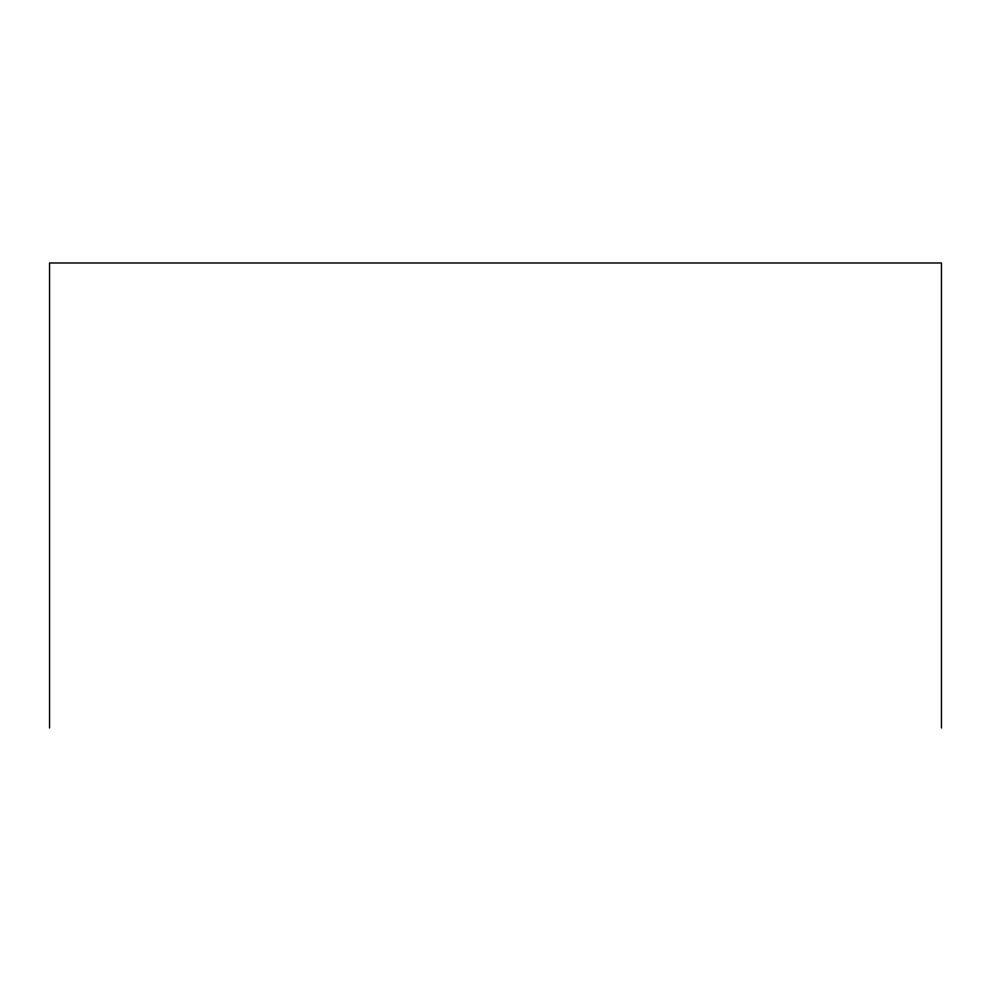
<?xml version="1.0" encoding="UTF-8"?>
<svg xmlns="http://www.w3.org/2000/svg" width="991" height="991" viewBox="0 0 991 991"><rect width="100%" height="100%" fill="white"/><g stroke="black" fill="none" stroke-linecap="round" stroke-linejoin="round"><path stroke-width="1.49" d="M941.45 728.013L941.45 262.987L49.55 262.987L49.55 728.013"/></g></svg>
